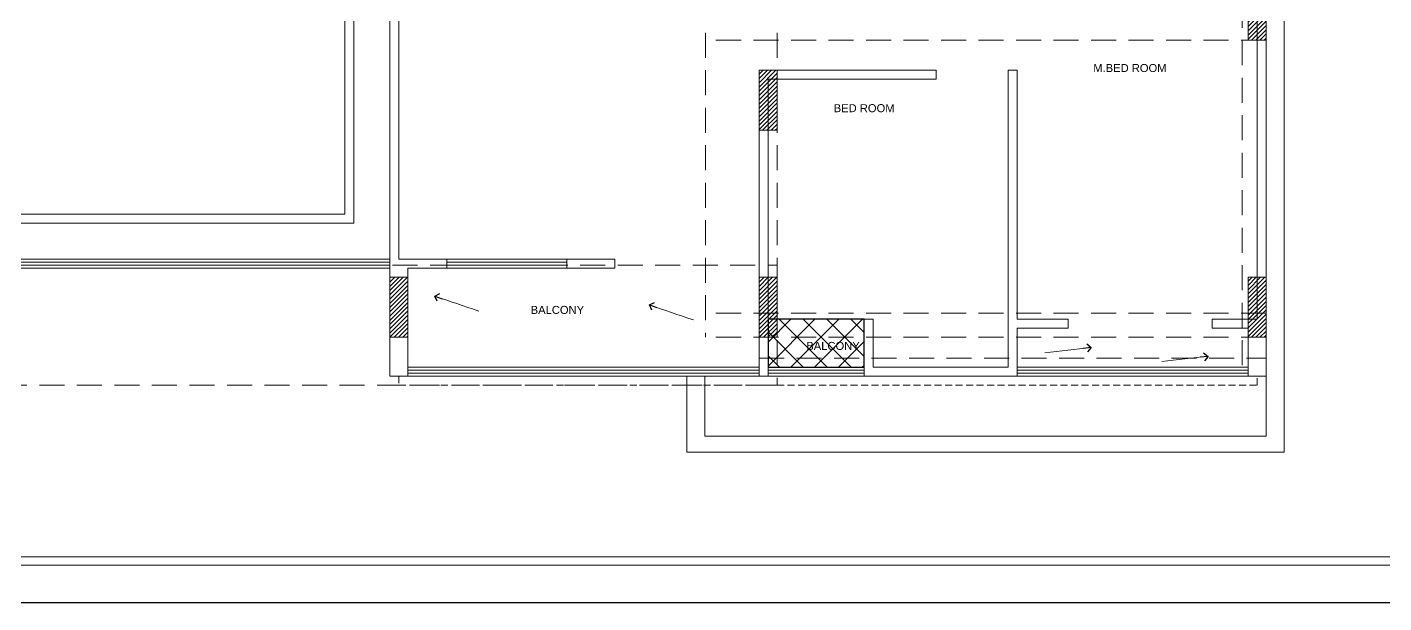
# Model space of a CAD drawing. Header units: inches. Extents: x 1807 to 67852, y 1160 to 20242.
# Drawn here: x 17178 to 17857, y 6074 to 6362 of the extents above; entities that cross this region are included whole.
import ezdxf

# ---------------------------------------------------------------- set-up
doc = ezdxf.new("R2010")
doc.units = ezdxf.units.IN
doc.header["$MEASUREMENT"] = 0
doc.linetypes.add('DASHED', pattern=[0.75, 0.5, -0.25])
doc.layers.get('0').update_dxf_attribs({"lineweight": 20})
for name, color, linetype, lineweight in [('$TD_AUDIT_GENERATED_(67B1F)', 8, 'Continuous', 15), ('4 upvc pip', 5, 'Continuous', 30), ('A-HATCH', 252, 'Continuous', 13), ('AP_TEXT', 7, 'Continuous', 13), ('column_01', 7, 'Continuous', 18), ('HATCH', 8, 'Continuous', 0), ('N.WALL', 7, 'Continuous', 25), ('PROJ.', 8, 'DASHED', 20), ('RAILING', 8, 'Continuous', 25), ('Railing 01', 8, 'Continuous', 18), ('SUNK', 216, 'Continuous', 30), ('SUNK HTACH', 165, 'Continuous', 15), ('wall', 7, 'Continuous', 20), ('WINDOW', 8, 'Continuous', 15)]:
    doc.layers.add(name, color=color, linetype=linetype, lineweight=lineweight)
doc.styles.add('Krupalu', font='arial.ttf', dxfattribs={"height": 8})
doc.styles.add('Krupalu 1', font='arial.ttf')
doc.dimstyles.new('Krupalu', dxfattribs={"dimtxt": 4, "dimasz": 4, "dimexe": 0, "dimexo": 0, "dimgap": 0.09, "dimtad": 0, "dimtoh": 1, "dimdec": 0, "dimzin": 3, "dimdsep": 46, "dimlunit": 4, "dimtxsty": 'Krupalu', "dimblk": 'DOTSMALL', "dimcen": 0, "dimse1": 1, "dimse2": 1, "dimclrd": 256, "dimclre": 256, "dimclrt": 7, "dimadec": 0, "dimazin": 0, "dimtfac": 1, "dimtdec": 0, "dimtofl": 0, "dimtmove": 1, "dimatfit": 0, "dimldrblk": 'OPEN90', "dimfxl": 1, "dimtolj": 1, "dimtzin": 0, "dimlwd": -1, "dimarcsym": 0})
pattern_1 = [(45, (-2883.8112, 0), (-1.0606601718, 1.0606601718), [])]

# ---------------------------------------------------------------- blocks, each defined once
blk = doc.blocks.new('dfhtutrut')
at = {"layer": 'HATCH'}
h = blk.add_hatch(dxfattribs=at)
h.set_pattern_fill('ANSI31', color=256, scale=12, style=0)
h.set_pattern_definition(pattern_1)
h.paths.add_polyline_path([(143208.93, -631220.98), (143208.93, -631250.98), (143199.93, -631250.98), (143199.93, -631220.98)])
h = blk.add_hatch(dxfattribs=at)
h.set_pattern_fill('ANSI31', color=256, scale=12, style=0)
h.set_pattern_definition(pattern_1)
h.paths.add_polyline_path([(142964.43, -631265.98), (142964.43, -631295.98), (142955.43, -631295.98), (142955.43, -631265.98)])
h = blk.add_hatch(dxfattribs=at)
h.set_pattern_fill('ANSI31', color=256, scale=12, style=0)
h.set_pattern_definition(pattern_1)
h.paths.add_polyline_path([(142779.93, -631399.48), (142779.93, -631369.48), (142770.93, -631369.48), (142770.93, -631399.48)])
h = blk.add_hatch(dxfattribs=at)
h.set_pattern_fill('ANSI31', color=256, scale=12, style=0)
h.set_pattern_definition(pattern_1)
h.paths.add_polyline_path([(142964.43, -631399.48), (142964.43, -631369.48), (142955.43, -631369.48), (142955.43, -631399.48)])
h = blk.add_hatch(dxfattribs=at)
h.set_pattern_fill('ANSI31', color=256, scale=12, style=0)
h.set_pattern_definition(pattern_1)
h.paths.add_polyline_path([(143208.93, -631399.48), (143208.93, -631369.48), (143199.93, -631369.48), (143199.93, -631399.48)])
at = {"layer": 'column_01'}
for points in [[(143208.93, -631220.98), (143208.93, -631250.98), (143199.93, -631250.98), (143199.93, -631220.98)], [(142964.43, -631265.98), (142964.43, -631295.98), (142955.43, -631295.98), (142955.43, -631265.98)], [(142779.93, -631399.48), (142779.93, -631369.48), (142770.93, -631369.48), (142770.93, -631399.48)], [(142964.43, -631399.48), (142964.43, -631369.48), (142955.43, -631369.48), (142955.43, -631399.48)], [(143208.93, -631399.48), (143208.93, -631369.48), (143199.93, -631369.48), (143199.93, -631399.48)]]:
    blk.add_lwpolyline(points, close=True, dxfattribs=at)
blk = doc.blocks.new('_DotSmall')
at = {"color": 0, "linetype": 'ByBlock', "const_width": 0.5}
blk.add_lwpolyline([(-0.0625, 0, 1), (0.0625, 0, 1)], format="xyb", close=True, dxfattribs=at)
blk = doc.blocks.new('_Open90')
at = {"color": 0, "linetype": 'ByBlock', "lineweight": -2}
for p, q in [((0, 0), (-1, 0)), ((-0.5, 0.5), (0, 0)), ((0, 0), (-0.5, -0.5))]:
    blk.add_line(p, q, dxfattribs=at)
blk = doc.blocks.new('zw$137B')
at = {"layer": '$TD_AUDIT_GENERATED_(67B1F)', "linetype": 'DASHED', "lineweight": -2, "ltscale": 25}
for p, q in [((532.5, -1003.5), (532.5, -1434)), ((544.5, -1003.5), (544.5, -1434)), ((264.22, -1131), (264.22, -1414.5)), ((300.07, -1131), (300.07, -1414.5)), ((544.5, -1266), (264.22, -1266)), ((544.5, -1402.5), (265.5, -1402.5)), ((544.5, -1414.5), (265.5, -1414.5)), ((291, -1425), (544.5, -1425)), ((291, -1434), (544.5, -1434))]:
    blk.add_line(p, q, dxfattribs=at)
at = {"layer": '$TD_AUDIT_GENERATED_(67B1F)', "color": 1, "linetype": 'DASHED', "lineweight": -2, "ltscale": 25}
blk.add_lwpolyline([(-304.63, -1378.49), (300.07, -1378.49), (300.07, -1438.37), (-304.63, -1438.37)], close=True, dxfattribs=at)

msp = doc.modelspace()

# ---------------------------------------------------------------- hatches: boundary and pattern name
at = {"layer": 'SUNK HTACH', "ltscale": 10}
h = msp.add_hatch(dxfattribs=at)
h.set_pattern_fill('ANSI37', color=8, scale=67.5, angle=180, style=0)
h.set_pattern_definition([(225, (22383.957, 71274.455), (5.9662135, -5.9662135), []), (315, (22383.957, 71274.455), (5.9662135, 5.9662135), [])])
h.paths.add_polyline_path([(17596.78, 6215.85), (17548.78, 6215.85), (17548.78, 6191.85), (17596.78, 6191.85)])

# ---------------------------------------------------------------- linework, layer by layer
at = {"layer": '4 upvc pip'}
msp.add_lwpolyline([(16490.39, 7787.47), (18913.59, 7787.47), (18913.59, 6074.1), (16490.39, 6074.1)], close=True, dxfattribs=at)
at = {"layer": 'A-HATCH'}
for points in [[(18847.85, 7768.7), (16552.06, 7768.7, 0.414214), (16509.16, 7725.8), (16509.16, 6139.84, 0.414214), (16556.14, 6092.86), (18844.79, 6092.86, 0.414214), (18894.83, 6142.9), (18894.83, 7721.72, 0.414214)], [(18847.85, 7764.53), (16552.06, 7764.53, 0.414214), (16513.33, 7725.8), (16513.33, 6139.84, 0.414214), (16556.14, 6097.03), (18844.79, 6097.03, 0.414214), (18890.66, 6142.9), (18890.66, 7721.72, 0.414214)]]:
    msp.add_lwpolyline(points, format="xyb", close=True, dxfattribs=at)
at = {"layer": 'PROJ.', "color": 8, "lineweight": 5, "ltscale": 7}
msp.add_lwpolyline([(17364.28, 6187.35), (17364.28, 6182.85), (17793.28, 6182.85), (17793.28, 6187.35)], dxfattribs=at)
at = {"layer": 'RAILING', "color": 8, "lineweight": 5}
for p, q in [((17806.78, 6481.35), (17806.78, 6149.35)), ((17142.28, 6245.85), (17359.78, 6245.85)), ((17142.28, 6244.35), (17359.78, 6244.35)), ((17142.28, 6242.85), (17359.78, 6242.85)), ((17142.28, 6241.35), (17359.78, 6241.35)), ((17544.28, 6191.85), (17368.78, 6191.85)), ((17596.78, 6191.85), (17548.78, 6191.85)), ((17788.78, 6191.85), (17673.28, 6191.85)), ((17544.28, 6187.35), (17368.78, 6187.35)), ((17508.28, 6187.35), (17508.28, 6149.35)), ((17517.28, 6157.35), (17517.28, 6187.35)), ((17596.78, 6187.35), (17548.78, 6187.35)), ((17788.78, 6187.35), (17673.28, 6187.35)), ((17797.78, 6157.35), (17797.78, 6187.35)), ((17797.78, 6157.35), (17517.28, 6157.35)), ((17806.78, 6149.35), (17508.28, 6149.35))]:
    msp.add_line(p, q, dxfattribs=at)
at = {"layer": 'Railing 01', "color": 8, "lineweight": 5}
for p, q in [((17544.28, 6190.35), (17368.78, 6190.35)), ((17544.28, 6188.85), (17368.78, 6188.85)), ((17596.78, 6190.35), (17548.78, 6190.35)), ((17596.78, 6188.85), (17548.78, 6188.85)), ((17788.78, 6190.35), (17673.28, 6190.35)), ((17788.78, 6188.85), (17673.28, 6188.85))]:
    msp.add_line(p, q, dxfattribs=at)
at = {"layer": 'SUNK'}
msp.add_lwpolyline([(17596.78, 6215.85), (17548.78, 6215.85), (17548.78, 6191.85), (17596.78, 6191.85)], close=True, dxfattribs=at)
at = {"layer": 'wall'}
for p, q in [((17337.28, 6568.35), (17337.28, 6268.35)), ((17341.78, 6563.85), (17341.78, 6263.85)), ((17797.78, 6433.35), (17797.78, 6187.35)), ((17359.78, 6187.35), (17359.78, 6422.85)), ((17364.28, 6245.85), (17364.28, 6422.85)), ((17793.28, 6376.35), (17793.28, 6215.85)), ((17544.28, 6340.35), (17544.28, 6187.35)), ((17632.78, 6340.35), (17544.28, 6340.35)), ((17544.28, 6310.35), (17544.28, 6340.35)), ((17544.28, 6340.35), (17553.28, 6340.35)), ((17548.78, 6335.85), (17548.78, 6187.35)), ((17632.78, 6335.85), (17548.78, 6335.85)), ((17553.28, 6340.35), (17553.28, 6310.35)), ((17632.78, 6340.35), (17632.78, 6335.85)), ((17673.28, 6340.35), (17668.78, 6340.35)), ((17668.78, 6340.35), (17668.78, 6191.85)), ((17673.28, 6340.35), (17673.28, 6215.85)), ((17553.28, 6310.35), (17544.28, 6310.35)), ((17164.78, 6268.35), (17337.28, 6268.35)), ((17160.28, 6263.85), (17341.78, 6263.85)), ((17388.28, 6245.85), (17364.28, 6245.85)), ((17368.78, 6187.35), (17368.78, 6241.35)), ((17388.28, 6241.35), (17368.78, 6241.35)), ((17388.28, 6245.85), (17388.28, 6241.35)), ((17472.28, 6245.85), (17448.28, 6245.85)), ((17448.28, 6245.85), (17448.28, 6241.35)), ((17472.28, 6241.35), (17448.28, 6241.35)), ((17472.28, 6245.85), (17472.28, 6241.35)), ((17359.78, 6206.85), (17359.78, 6236.85)), ((17359.78, 6236.85), (17368.78, 6236.85)), ((17368.78, 6236.85), (17368.78, 6206.85)), ((17596.78, 6215.85), (17596.78, 6187.35)), ((17601.28, 6215.85), (17596.78, 6215.85)), ((17601.28, 6215.85), (17601.28, 6191.85)), ((17698.78, 6215.85), (17673.28, 6215.85)), ((17698.78, 6211.35), (17698.78, 6215.85)), ((17793.28, 6215.85), (17770.78, 6215.85)), ((17770.78, 6211.35), (17770.78, 6215.85)), ((17368.78, 6206.85), (17359.78, 6206.85)), ((17698.78, 6211.35), (17673.28, 6211.35)), ((17673.28, 6211.35), (17673.28, 6187.35)), ((17788.78, 6211.35), (17770.78, 6211.35)), ((17788.78, 6211.35), (17788.78, 6187.35)), ((17668.78, 6191.85), (17601.28, 6191.85)), ((17368.78, 6187.35), (17359.78, 6187.35)), ((17544.28, 6187.35), (17548.78, 6187.35)), ((17673.28, 6187.35), (17596.78, 6187.35)), ((17788.78, 6187.35), (17797.78, 6187.35))]:
    msp.add_line(p, q, dxfattribs=at)
at = {"layer": 'WINDOW', "color": 8, "lineweight": 5}
for p, q in [((17448.28, 6245.85), (17388.28, 6245.85)), ((17448.28, 6244.35), (17388.28, 6244.35)), ((17448.28, 6242.85), (17388.28, 6242.85)), ((17448.28, 6241.35), (17388.28, 6241.35))]:
    msp.add_line(p, q, dxfattribs=at)

# ---------------------------------------------------------------- block references
at = {"layer": '$TD_AUDIT_GENERATED_(67B1F)'}
msp.add_blockref('zw$137B', (17253.28, 7621.35), dxfattribs=at)
at = {"layer": 'column_01'}
msp.add_blockref('dfhtutrut', (-125411.15, 637606.33), dxfattribs=at)

# ---------------------------------------------------------------- texts
at = {"layer": 'AP_TEXT', "style": 'Krupalu 1'}
for s, p in [('M.BED ROOM', (17711.36, 6339.43)), ('BED ROOM', (17581.62, 6319.36)), ('BALCONY', (17430.15, 6218.52)), ('BALCONY', (17567.92, 6200.53))]:
    msp.add_text(s, height=4, dxfattribs=at).set_placement(p)

# ---------------------------------------------------------------- leaders
at = {"layer": 'N.WALL', "color": 8, "lineweight": 5, "path_type": 1}
for points in [[(17382.19, 6227.41), (17404.25, 6219.91)], [(17489.47, 6222.99), (17511.53, 6215.49)], [(17710.29, 6201.73), (17687.14, 6199.09)], [(17768.74, 6197.32), (17745.59, 6194.68)]]:
    msp.add_leader(points, dimstyle='Krupalu', override={"dimgap": 0.09, "dimtad": 0, "dimclrd": 1}, dxfattribs=at)

doc.saveas('drawing.dxf')
